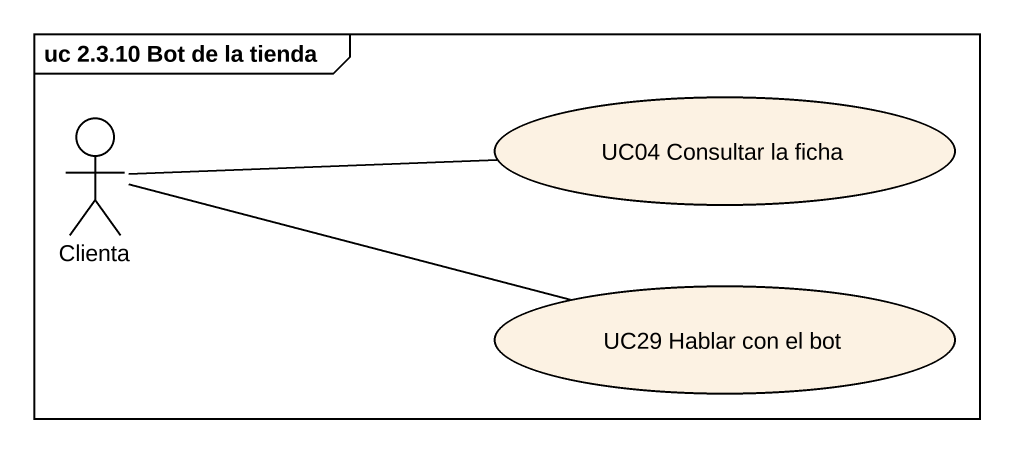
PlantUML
@startuml
mainframe uc 2.3.10 Bot de la tienda
actor Clienta
usecase "UC04 Consultar la ficha" as UC04_Consultar_la_ficha
usecase "UC29 Hablar con el bot" as UC29_Hablar_con_el_bot
Clienta -right- UC04_Consultar_la_ficha
Clienta -right- UC29_Hablar_con_el_bot
@enduml
